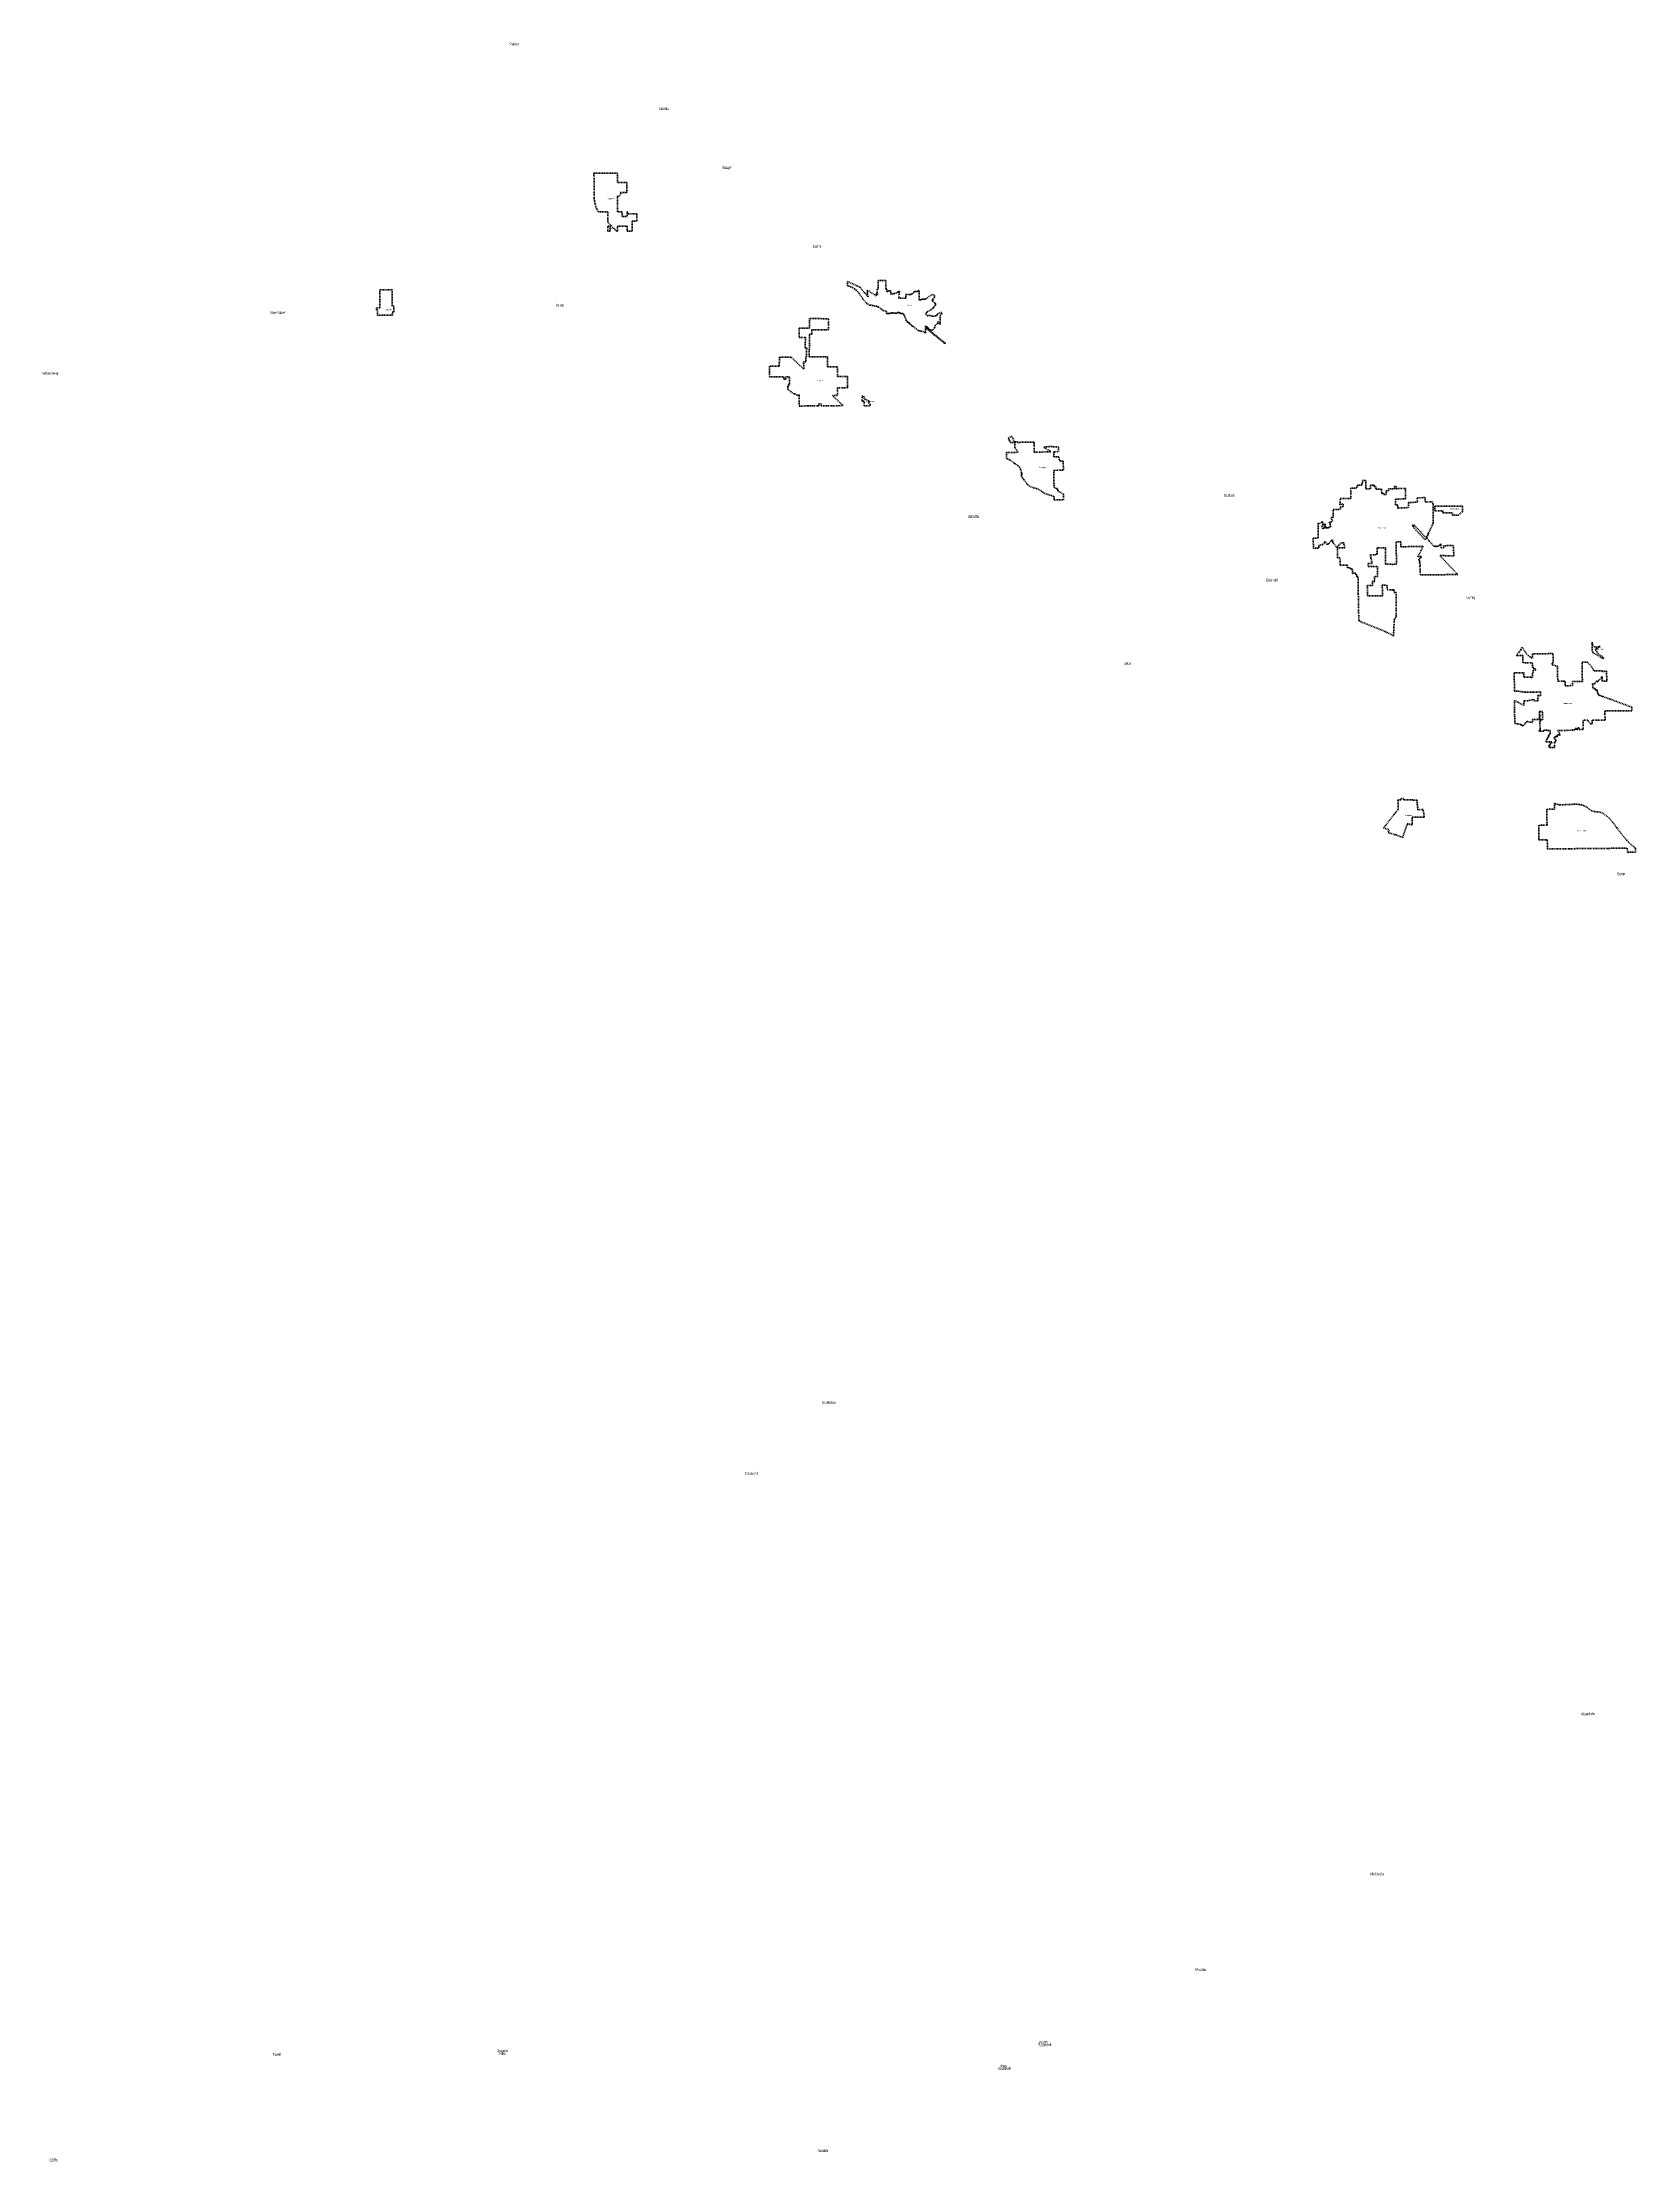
# Model space of a CAD drawing. Header units: feet. Extents: x -903180 to 1023491, y -707744 to 564635.
# Drawn here: x 69246 to 286568, y -653497 to -364488 of the extents above; entities that cross this region are included whole.
import ezdxf

# ---------------------------------------------------------------- set-up
doc = ezdxf.new("R2010")
doc.units = ezdxf.units.FT
doc.header["$LTSCALE"] = 80
doc.linetypes.add('SHORT_DASHED', pattern=[2.7, 1.5, -1.2])
doc.layers.add('13', color=7, linetype='SHORT_DASHED', lineweight=40)
doc.layers.add('16', color=7, linetype='Continuous')
doc.layers.add('36', color=7, linetype='Continuous')

msp = doc.modelspace()

# ---------------------------------------------------------------- linework, layer by layer
at = {"layer": '13'}
for p, q in [((179754.81, -397931.08), (180003.56, -398084.76)), ((189777.22, -399440.39), (189773.41, -399444.16)), ((189716.42, -404132.95), (189709.43, -403451.29)), ((170928.31, -411455.01), (170929.43, -411475.01)), ((253911.33, -425054.71), (253913, -425333.66)), ((243360.86, -433338.05), (243356.66, -433357.09)), ((252439.09, -433418.58), (251330.25, -433419.63)), ((258058.1, -431982.52), (258009.57, -432075.18)), ((272482.13, -447857.86), (272499.6, -447857.8)), ((281613.31, -453520.44), (281643.52, -453549.62)), ((273485.82, -456713.55), (273493.87, -456733.94))]:
    msp.add_line(p, q, dxfattribs=at)
for points in [[(147676.93, -390244.56), (147676.95, -390224.56), (147678.26, -389537.3), (149027.45, -389544.77), (149030.25, -390240.35), (149715.34, -390235.25), (149707.34, -388876.98), (150353.53, -388864.4), (150353.53, -387880.12), (149058.97, -387892.15), (149057.77, -387611.67), (149057.68, -387591.57), (149037.68, -387591.44), (149027.41, -387591.37), (149030.34, -388244.82), (148316.23, -388244.46), (148314.9, -387615.39), (148309.32, -387615.75), (147682.48, -387614.41), (147687.2, -385426.22), (147687.24, -385406.41), (147707.04, -385424.73), (147809.39, -385519.48), (148192.83, -385101.44), (148156.89, -385067.53), (148047.66, -384966.87), (148979.37, -384961.85), (148976.22, -383626.75), (148976.17, -383606.75), (148955.83, -383606.68), (147681.82, -383602.04), (147687.4, -382315.52), (144503.67, -382317.18), (144483.66, -382317.19), (144483.87, -382337.78), (144517.2, -385721.44), (144517.41, -385742.12), (144518.21, -385761.44), (144519.43, -385791.08), (144557.97, -386173.52), (144636.28, -386549.84), (144753.5, -386915.92), (144908.34, -387267.73), (145087.68, -387581.44), (145099.12, -387601.44), (145119.11, -387601.55), (146352.87, -387608.59), (146360.12, -388975.24), (146360.22, -388993.44), (146380.23, -389014.35), (147537.06, -390223.73), (147556.19, -390243.73), (147575.8, -390243.87), (147656.63, -390244.42)], [(146382, -389566.76), (146687, -389569.39), (146688.19, -390234.1), (146383.19, -390231.47)], [(115283.18, -398220.43), (115285.06, -400671.89), (114823.87, -400676.59), (114823.94, -400950.33), (114951.76, -400951.53), (114955.34, -401711.55), (116986.7, -401700.94), (116976.73, -401275.73), (117207.2, -401270.59), (117195.24, -400438.62), (116963.49, -400438.87), (116934.57, -398210.12)], [(181331.4, -414060.92), (181329.93, -413413.92), (181058.92, -413414.98), (181057.4, -412741.97), (181275.41, -412741.13), (181275.9, -412960.13), (181451.53, -413139.53), (181660.2, -413190.61), (181821.54, -413329.16), (182014.42, -413362.6), (182013.22, -413524.6), (181944.77, -413643.37), (182166.96, -413870.32), (182167.39, -414057.69)], [(261594.71, -428980.35), (261614.71, -428980.29), (262360.38, -428978.05), (262965.96, -428499.62), (262968.81, -427718.07), (259169.74, -427751.9), (259168.72, -427752.95), (259180.55, -428390.94), (260285.26, -428385.24), (260288.1, -428632.5), (261594, -428622.55), (261594.67, -428959.94)], [(258009.57, -432075.18), (256327.57, -430272.95), (256342.96, -430489.64), (256344.47, -430510.91), (256324.61, -430489.64), (256112.21, -430262.06), (256123.06, -430479.46), (257860.97, -432334.53)], [(280693.84, -447691.45), (280713.66, -447671.63), (280792.78, -447592.51), (280646.04, -447526.35), (280618.9, -446262.36), (280620.72, -446264.05), (280622.93, -446281.38), (280654.07, -446448.34), (280720.3, -446647.64), (280936.85, -446898.31), (281265.34, -446981.19), (281609.31, -446896), (281690.47, -446874.16), (281729.76, -446894.54), (281567.19, -446963.8), (281257.46, -447118.83), (281087.88, -447366.57), (281289.17, -447598.81), (281509.91, -447872.12), (282150.01, -448372.84), (282227.91, -448475.28), (282228, -448480.64), (282196.07, -448495.13), (282028.54, -448471.34), (281780.09, -448327.16), (281208.6, -447966.49), (280773.11, -447717.94), (280714.37, -447698.31)], [(253859.32, -472577.67), (253861.4, -472578.4), (254783.33, -472900.81), (255425.42, -471048.32), (255684.92, -471111.48), (256060.43, -471239.36), (256056.83, -471078.28), (256087.21, -471088.44), (256107.23, -471095.13), (256106.77, -471074.02), (256086.93, -470166.72), (257739.44, -470148.7), (257584.51, -469120.32), (256843.54, -469128.4), (256831, -468440.05), (256772.25, -468441.16), (256773.48, -467813.6), (256164, -467819.62), (256160, -467777.05), (254920.45, -467781.04), (254916.09, -467581.02), (254576.03, -467582.08), (254580.39, -467782.29), (254152.01, -467783.41), (254175.15, -469058.06), (254175.51, -469077.8), (254158.87, -469098.06), (253824.64, -469504.97), (253809.24, -469524.97), (253793.77, -469544.97), (252448.46, -471284.09), (252433.28, -471303.71), (252402.98, -471341.03), (252195.54, -471607.02), (252943.11, -471855.14), (252810.17, -472250.7), (253821.4, -472565.86)], [(285599, -474958.05), (285619, -474942.97), (286568.31, -474929.7), (286557.9, -474388.25), (286557.57, -474371.36), (286533.34, -474353.54), (286265.49, -474157.12), (285583.86, -473544.32), (285397, -473354.05), (285227, -473145.05), (285091, -472984.05), (284687, -472485.05), (283863, -471410.05), (283639, -471070.05), (283418, -470809.05), (283093, -470426.05), (282771, -470104.05), (282401, -469836.05), (282059, -469598.05), (281870, -469495.05), (281654, -469451.05), (281236, -469411.05), (280835, -469374.05), (280536, -469265.05), (280227, -469040.05), (279845, -468759.05), (279510, -468577.05), (279164, -468464.05), (278755, -468399.05), (278231, -468384.05), (277511, -468425.05), (276276, -468461.05), (275919, -468426.05), (275625, -468346.05), (275533.71, -468296.57), (275513.75, -468285.74), (275513.98, -468303.05), (275524.25, -469071.27), (274448.34, -469074.99), (274484.98, -471207.97), (274485.32, -471227.69), (274465.32, -471227.85), (273347.5, -471236.42), (273382.89, -473236.2), (274499.63, -473227.64), (274519.66, -473227.48), (274519.97, -473245.91), (274541.39, -474493.04), (277515.32, -474451.38), (282807.83, -474402.32), (285435.01, -474376.05), (285444, -474958.05), (285579, -474958.05)]]:
    msp.add_lwpolyline(points, close=True, dxfattribs=at)
for points in [[(189773.41, -399444.16), (189736.03, -399459.89), (189614.1, -399518.58), (189599.56, -399526.34), (189493.8, -399542.77), (189421.36, -399528.98), (189330.46, -399500.76), (189277.8, -399503.84), (189245.29, -399515.67), (189209, -399541.31), (189125.03, -399573.66), (189028.11, -399601.75), (188827.61, -399633.39), (188839.92, -398346.06), (188840.14, -398322.7), (188820.11, -398323.26), (188776.98, -398324.47), (188722.81, -398384.35), (188632.38, -398448.26), (188542.66, -398478.12), (188472.9, -398485.85), (188377.36, -398474.84), (188285.16, -398466.05), (188271.25, -398465.35), (188245.16, -398471.44), (188163.7, -398490.43), (188140.55, -398502.33), (188097.08, -398551.19), (188015.45, -398672.65), (187902.54, -398794.38), (187738.8, -398855.96), (187581.08, -398864.89), (187056.44, -398870.16), (187036.44, -398870.36), (187036.62, -398890.91), (187040.73, -399353.24), (187040.92, -399374.17), (187020.91, -399373.96), (186071.78, -399364.25), (186149.02, -398419.98), (186051.71, -398475.68), (185946.33, -398533.67), (185815.18, -398610.16), (185717.97, -398676.03), (185510, -398717.71), (185361.93, -398742.32), (185210.15, -398785.05), (184964.58, -398850.92), (184950.53, -398322.21), (184851.33, -398382.29), (184724.94, -398382.71), (184623.2, -398414.75), (184525.65, -398454.73), (184473.54, -398473.4), (184453.54, -398480.57), (184453.53, -398460.49), (184453.42, -398118.38), (184298.57, -398120.03), (184295.99, -396955.11), (183236.01, -396968.85), (183238.58, -398131.34), (183127.54, -398132.52), (183136.63, -398845.48), (183136.91, -398868.09), (183112.72, -398853.03), (183011.33, -398789.94), (182991.33, -398777.49), (182991.33, -398801.91), (182991.33, -399047.08), (182991.33, -399072.11), (182963.59, -399054.08), (181803.31, -398300.13), (181782.34, -398286.5), (181776.81, -398307.13), (181735.18, -398462.5), (181824.36, -398707.52), (181765.11, -398810.14), (181760.11, -398818.81), (181771.51, -398850.14), (181868.44, -399116.45), (181875.85, -399136.81), (181869.96, -399156.45), (181868.23, -399162.2), (181862.36, -399181.76), (181845.95, -399162.2), (180794.15, -397908.72), (180782.53, -397894.87), (180757.37, -397883.2), (179056.2, -397094.01), (179052.82, -397654.44), (179196.1, -397699.36), (179215.94, -397705.58), (179236.1, -397712.8), (179491.36, -397804.24), (179754.81, -397931.08)], [(180003.56, -398084.76), (180234.89, -398263.61), (180446.25, -398465.65), (180635.33, -398688.68), (180646.08, -398703.02), (180663.39, -398726.12), (180674.41, -398743.02), (181122.08, -399429.78), (181135.51, -399450.37), (181147.77, -399469.78), (181168.21, -399502.11), (181310.23, -399697.34), (181471.88, -399876.65), (181651.39, -400038.08), (181846.79, -400179.87), (182028.52, -400284.65), (182064.31, -400305.28), (182068.52, -400306.7), (182072.45, -400308.02), (182143.79, -400326.55), (182196.68, -400334.5), (182206.16, -400335.93), (182236.68, -400340.27), (182877.63, -400431.4), (182904.36, -400435.2), (182917.63, -400438.34), (183003.5, -400458.67), (183105.89, -400494.58), (183203.96, -400540.99), (183237.62, -400560.45), (183260.3, -400573.56), (183277.62, -400585.68), (183938.34, -401048.12), (184380.97, -401176.02), (184375.08, -401483.34), (184460.48, -401474.63), (184572.47, -401452.65), (184675.04, -401466.94), (184791.11, -401448.9), (184935.02, -401416.35), (185041.07, -401398.47), (185114.98, -401379.15), (185297.54, -401378.03), (185467.6, -401401.51), (185487.6, -401409.9), (185507.6, -401416.27), (185543.39, -401427.68), (185625.92, -401432.79), (185742.53, -401446.59), (185847.38, -401366.35), (185950.89, -401322.24), (186067.43, -401332.04), (186174.13, -401352.07), (186245.18, -401396.85), (186336.39, -401447.26), (186422.84, -401457.64), (186519.18, -401459.8), (186585.48, -401464.55), (186635.78, -401482.33), (186651.41, -401487.85), (186672, -401513.24), (186752.06, -401611.98), (186828.89, -401767.18), (186895.35, -401902.49), (186984.81, -402093.59), (187025.66, -402257.42), (187083.96, -402384.84), (187150.59, -402530.18), (187268.73, -402636.51), (187383.9, -402684.7), (187462.96, -402733.51), (187516.35, -402806.84), (187523.33, -402864.92), (187642.51, -402913.04), (187723.51, -402957.8), (187764.3, -402997.24), (187828.35, -403108.51), (187840.23, -403124.46), (187853.06, -403141.68), (187875.13, -403163.51), (187905, -403193.05), (188055, -403235.05), (188217, -403351.05), (188445, -403539.05), (188655, -403731.05), (188700.69, -403769.56), (188723.22, -403788.54), (188740.69, -403791.18), (188752.65, -403792.98), (188949.92, -403831.74), (189127.46, -403890.91), (189338.87, -403935.45), (189504.38, -403994.83), (189605.41, -404037.25), (189716.42, -404132.95)], [(192382.98, -405589.45), (192383.85, -405569.05), (192385, -405542.05), (192385, -405518.05), (192385, -405494.54), (192365, -405478.32), (190203.04, -403724.91), (190192.56, -403716.41), (190164.95, -403688.69), (190131.66, -403655.27), (190128.49, -403651.75), (190096.87, -403612.33), (190069.55, -403569.82), (190046.82, -403524.69), (190042.48, -403514.79), (190029.77, -403490.76), (190014.62, -403468.19), (189997.19, -403447.33), (189977.67, -403428.4), (189956.29, -403411.62), (189933.27, -403397.16), (189903.69, -403380.5), (189804, -403333.05), (189701.07, -403252.4), (189698.18, -403155.67), (189843.01, -403271.75), (189999.02, -403352.2), (190024.05, -403370.47), (190064.44, -403409.05), (190087.65, -403443.87), (190113.49, -403491), (190137.33, -403537.37), (190163.12, -403576.64), (190207.76, -403621.29), (190236.32, -403652.23), (190264.23, -403670.85), (190280.43, -403677.24), (190299.01, -403683.17), (190320.43, -403687.2), (190648.01, -403748.85), (190680.28, -403711.81), (190697.71, -403691.79), (190717.7, -403678.62), (190945, -403406.05), (191038, -403083.05), (191355, -402864.05), (191446, -402554.05), (191522, -402801.05), (191729, -402962.05), (191718, -401730.05), (191882, -401577.05), (191921, -401486.05), (191890.34, -401289.26), (191490.36, -401436.46), (191425.89, -401458.89), (191392.4, -401487.54), (191352.22, -401549.53), (191299.52, -401673.56), (191154.37, -401789.15), (190588.55, -401833.72), (190383.51, -401758.15), (190318.14, -401721.85), (190240.9, -401732.53), (189992.11, -401771.73), (189795.29, -401647.01), (189734.15, -401558.75), (189820.9, -401517.94), (189817, -401476.05), (189817, -401428.05), (189827, -401385.05), (189853, -401336.05), (189907, -401282.05), (189991.08, -401225.62), (190326.7, -401006.35), (190491.7, -400922.13), (190720.71, -400761.2), (190780.28, -400644.02), (190885.57, -400489.07), (190987.6, -400410.96), (191059.76, -400313.3), (191074.12, -400212.57), (191046.2, -400082.89), (190952.37, -400000.13), (190769.25, -399887.98), (190678.68, -399770.19), (190667.43, -399625.66), (190735.36, -399499.16), (190898.79, -399307.12), (190971.33, -399147.93), (190935.2, -399002.25), (190787.11, -398878.38), (190585.43, -398907.82), (189817.22, -399406.72), (189799.74, -399418.07), (189777.22, -399440.39)], [(172484, -414083.04), (173714.57, -414070.66), (173734.57, -414070.46), (173754.57, -414068.81), (174295.68, -414063.14), (175120.38, -414054.53), (175148.9, -414054.23), (175148.68, -414034.32), (175145.79, -413764.95), (175488.72, -413763.72), (175489.4, -414030.68), (175489.45, -414050.67), (175508.73, -414050.47), (176419.85, -414040.95), (178479.83, -414027.17), (177010.44, -412650.42), (177679.53, -412640.68), (177685.14, -411626.45), (177685.25, -411606.41), (177703.14, -411606.07), (179058.5, -411580.19), (179078.5, -411579.81), (179078.52, -411559.91), (179078.65, -411414.55), (179078.31, -411394.55), (179078.25, -411374.55), (179074.43, -410081.48), (179074.37, -410060.88), (179054.37, -410060.7), (177687.26, -410048.45), (177681.49, -408725.71), (177660.89, -408726.05), (176379.69, -408747.33), (176359.71, -408747.66), (176359.41, -408727.66), (176339.17, -407367.89), (176338.87, -407347.89), (176318.61, -407347.9), (173864.88, -407348.82), (173844.87, -407348.83), (173845.19, -407327.96), (173864.53, -406066.3), (173869.73, -404281.17), (174184.22, -404280.59), (174178.28, -403678.63), (176462.59, -403665.49), (176463.18, -403464.96), (176463.3, -403424.96), (176466.96, -402168.65), (173875.91, -402159.89), (173872.12, -403461.78), (172490.46, -403464.38), (172486.8, -404715.09), (173294.14, -404713.57), (173318.51, -404713.52), (173318.39, -404733.53), (173309.29, -406141.47), (173500.51, -406142.51), (173470.89, -407328.06), (173470.36, -407349.45), (173450.39, -407349.5), (173380.85, -407349.69), (173382.87, -408041.33), (173083.88, -408038.45), (173096.67, -409041.44), (171351.82, -407404.09), (169781.16, -407421.1), (169760.62, -408605.42), (169760.28, -408625.37), (169735.23, -408625.61), (168431.32, -408638.23), (168427.48, -409467.97), (168426.05, -409487.97), (168425.78, -409507.97), (168418.03, -410083.12), (168417.76, -410103.13), (168437.76, -410103.06), (170400.67, -410095.26), (170398.37, -410405.69), (170638.38, -410404.35), (170640.68, -410094.31), (171131.54, -410094.94), (171132.08, -410114.95), (171159.88, -411141), (171035.72, -411141.59), (171016.41, -411141.68), (171016.2, -411161.68), (171014.22, -411343.26), (171014.01, -411363.24), (170992.02, -411363.48), (170943.99, -411364.01), (170925.85, -411364.21), (170926.39, -411384.23), (170927.77, -411435.01), (170928.31, -411455.01)], [(189709.43, -403451.29), (189709.21, -403430.26), (189729.22, -403444.67), (189811.03, -403503.54), (192363, -405573.25), (192382.98, -405589.45)], [(170929.43, -411475.01), (170937.97, -411811.49), (170938.44, -411829.89), (170958.48, -411844.03), (171808.25, -412443.39), (171827.96, -412457.29), (171844.9, -412436.94), (171864.78, -412413.06), (172222.04, -412647.21), (172441.73, -412553.3), (172462.28, -412544.52), (172462.56, -412564.75), (172484, -414083.04)], [(204537.78, -420359.03), (204520.62, -419009.11), (202271.56, -419034.78), (202244.68, -418975.08), (201851.88, -418979.56), (201499.19, -418196.22), (201028.53, -418420.09), (201072.42, -418600.11), (201136.27, -418752.61), (201231.15, -418920.48), (201310.49, -419045.75), (201880.79, -419039.24), (201890.4, -419795.3), (202353.21, -420390.73), (200759.05, -420411.51), (200739.97, -420411.74), (200740.56, -420431.75), (200764.32, -421229.88), (200764.92, -421249.93), (200784.58, -421252.89), (200835.64, -421260.56), (201103.88, -421391.86), (201251.18, -421483.56), (201454.75, -421552.89), (201820.42, -421886.66), (202006.16, -422026.41), (202335.03, -422219.7), (202533.05, -422409.62), (202644.78, -422664.28), (202712, -422860.88), (202749.04, -423059.64), (202814.02, -423199.99), (202864.65, -423278.11), (202860.99, -423368.56), (202802.98, -423457.27), (202797.5, -423593.94), (202880.86, -423800.51), (203014.58, -424016.88), (203042.86, -424040.86), (203064.98, -424036.73), (203147.88, -424130.76), (203433.38, -424549.34), (203570.88, -424705.4), (203581.55, -424721.56), (203593.2, -424739.2), (203614.76, -424759.24), (203674.7, -424814.95), (203835.3, -424941.98), (204008.3, -425051.53), (204191.8, -425142.39), (204383.79, -425213.58), (204582.17, -425264.31), (204587.94, -425265.69), (204833.56, -425338.69), (205070.2, -425436.96), (205295.27, -425559.42), (205506.31, -425704.75), (205685.89, -425831.16), (205906.69, -425956.34), (206139.37, -426057.75), (206381.37, -426134.28), (206584.85, -426182.28), (206872.11, -426277.54), (207147.85, -426402.31)], [(207147.85, -426402.31), (207237.75, -426441.59), (207254.17, -426895.82), (208541.57, -426879.81), (208534.56, -426100.61), (207774.42, -425660.74), (207772.61, -425563.32), (207775.74, -425481.68), (207668.72, -425415.66), (207625.63, -425382.12), (207573.28, -425295.16), (207499.08, -425318.15), (207240.52, -425169.38), (207206.12, -422884.55), (207205.78, -422863.05), (207225.8, -422862.23), (208523.19, -422808.8), (208486.33, -421609.46), (208485.7, -421588.86), (208465.72, -421589.53), (208054.65, -421603.27), (208044.11, -421373.02), (207919.19, -421377.98), (207899.68, -421001.33), (207882.65, -420990.66), (207242.45, -421006.74), (207223.02, -421007.23), (207222.56, -420987.24), (207215.93, -420354.71), (207215.89, -420334.48), (207866.87, -420289.2), (207857, -419629.07), (207185.9, -419645.89), (206954.46, -419600.91), (205877, -419643.75), (205878.46, -419741.38), (206036.86, -419828.74), (206207.66, -419922.92), (206650.66, -420204.93), (206819.74, -420339.33), (204537.78, -420359.03)], [(243356.66, -433357.09), (243350.5, -433375.58), (243342.44, -433393.32), (243332.57, -433410.13), (243331.02, -433412.44), (243317.73, -433427.89), (243303.72, -433440.58), (243288.45, -433451.73), (243272.1, -433461.23), (243254.84, -433468.96), (243236.88, -433474.85), (243218.39, -433478.83), (243199.59, -433480.85), (243191.49, -433481.11), (242619.11, -433488.05), (242597.08, -432114.68), (243280.6, -432104.54), (243258.79, -430051.79), (243457.52, -430145.99), (243742.01, -429917.37), (243875.09, -429889.7), (243904.72, -430169.77), (243785.06, -430503.91), (243909.86, -430805.48), (244016.29, -430752.05), (244125.22, -430714.9), (244049.43, -430270.57), (244240.8, -430166.04), (244242.18, -430459), (244287.04, -430464.68), (244275.73, -430537.02), (244309.64, -430543.8), (244284.87, -430692.71), (244408.16, -430696.22), (244517.72, -430707.77), (244611.26, -430693.02), (244725.93, -430627.12), (244843.82, -430564.39), (244937.4, -430539.27), (244909.65, -430183.36), (244800.92, -429939.52), (245205.07, -429827.78), (245048.19, -429276.92), (245280.75, -429262.43), (245308.63, -429264.7), (245300.64, -428181.06), (246304.08, -428164.93), (246301.22, -427851.74), (246622.89, -427789.52), (246671.33, -427778.61), (246675.18, -427419), (246243.58, -427542.76), (246247.61, -426693.33), (247411.44, -426689.73), (247717.94, -426687.77), (247708.84, -425301.44), (248470.73, -425299.17), (248469.46, -425164.6), (248619.85, -425165.25), (248616.9, -424877.86), (249208.75, -424874.37), (249206.75, -424598.63), (249296.91, -424596.32), (249299.18, -424246.13), (249747.91, -424241.92), (249766.64, -425385.21), (250419.23, -425385.33), (250415.04, -424862.41), (250903.95, -424864.38), (250905.23, -425011.34), (250905.4, -425030.82), (250923.55, -425031.34), (251117.44, -425031.34), (251121.2, -425397.6), (251202.65, -425397.63), (251918.26, -425397.91), (251932.44, -425970.09), (251932.93, -425990.09), (251952.62, -425989.85), (252231.04, -425986.44), (252236.6, -426145.17), (252237.3, -426165.17), (252257.26, -426164.94), (252536.4, -426161.79), (252529.64, -425662.18), (252877.77, -425653.14), (252877.77, -425381.87), (253328, -425370.27), (253666.46, -425367.26), (253664.56, -425041.02), (253888.13, -425035.23), (253911.21, -425034.63), (253911.33, -425054.71)], [(253913, -425333.66), (253913.12, -425353.66), (253932.94, -425353.12), (255135.76, -425320.47), (255156.02, -425319.92), (255156.44, -425339.93), (255185.09, -426692.6), (255185.53, -426713.41), (255165.51, -426714.67), (253833.36, -426798.36), (253813.39, -426799.62), (253813.78, -426818.42), (253829.41, -427563.02), (254105.87, -427550.05), (254110.47, -427798.93), (254117.62, -427798.56), (254123.87, -427981.32), (254124.55, -428001.19), (254141.91, -428000.3), (255599.02, -427927.39), (255594.24, -427256.64), (256793.85, -427187.44), (256772.7, -426620.05), (257848.77, -426550.58), (257872.23, -427037.66), (257902.17, -427035.73), (257909.38, -427185.58), (258824.62, -427126.49), (258909.03, -427362.98), (258934.58, -427460.99), (258955.87, -429811.15), (258955.57, -429831.19), (258954.88, -429876.59), (258954.88, -430028.81), (258837.71, -430355.95), (258316.58, -431398.24), (258307.53, -431416.34), (258297.39, -431438.24), (258232.72, -431577.94), (258205.01, -431652.02), (258134.37, -431828.82), (258106.97, -431889.21), (258058.1, -431982.52)], [(253542.73, -445368.62), (253520.5, -445426.86), (253487.21, -445406.96), (253308.9, -445302.32), (253126.9, -445200.07), (252944.82, -445101.62), (252760.16, -445005.99), (252573.02, -444914.54), (252386.38, -444825.86), (252196.99, -444739.91), (252005.11, -444658.15), (251813.73, -444579.11), (251620.73, -444503.28), (251426.6, -444432.1), (248824.79, -443395.38), (248804.75, -443387.39), (248804.54, -443370.22), (248796.17, -442700.4), (248743.59, -439766.99), (248743.23, -439746.99), (248743.86, -439726.99), (248702.78, -437391.98), (248702.42, -437371.97), (248681.83, -437372.28), (248571.41, -437373.97), (248551.62, -437374.27), (248551.47, -437354.27), (248549.47, -437081.92), (248413.62, -437082.36), (248409.75, -436888.44), (247966.74, -436897.8), (247966.74, -436385.99), (247935.8, -436365.12), (247871.9, -436334.14), (247822.21, -436303.73), (247807.44, -436294.69), (247782.21, -436280.35), (247684.49, -436224.81), (247532.5, -436156.75), (247394.22, -436111.5), (247374.48, -436105.04), (247354.22, -436105.47), (247244.74, -436107.82), (247237.16, -435779.03), (247236.7, -435759.08), (247216.7, -435759.48), (246293.14, -435777.96), (246273.98, -435778.34), (246273.31, -435758.36), (246241.57, -434823.53), (246239.77, -434803.05), (246220.89, -434803.12), (245922.86, -434804.16), (245901.8, -433416.21), (246763.27, -433409.5), (246910.94, -433406.66), (246737.84, -432788.01), (246732.18, -432695.38), (246731.55, -432664.93), (246727.58, -432643.96), (246718.15, -432664.93), (246676.75, -432757.04), (246406.8, -432801.13), (246241.39, -432871.52), (246087.3, -433028.92), (245837.26, -433380.91), (245826.88, -433392.76), (245340.06, -432795.42), (245304.09, -432740.75), (245274.03, -432682.62), (245250.21, -432621.66), (245232.9, -432558.55), (245224.88, -432514.38), (245216.68, -432395.55), (245216.94, -432345.9), (245156.41, -432379.49), (245100.21, -432418.89), (245048.43, -432463.94), (245001.65, -432514.16), (244993.98, -432523.48), (244784.52, -432768.3), (244749.61, -432805.23), (244711.17, -432838.19), (244669.5, -432866.94), (244625.05, -432891.18), (244586, -432908.55), (244439.55, -432973.51), (244239.3, -432538.66), (244069.1, -432630.96), (244139.59, -432794.27), (243877.87, -432962.13), (243361.69, -433122.11), (243363.19, -433299.19), (243363.04, -433318.68), (243360.86, -433338.05)], [(251330.25, -433419.63), (251311.91, -433419.65), (251312.11, -433439.65), (251320.41, -434245.53), (251320.6, -434263.79), (251300.62, -434263.57), (251086.04, -434261.26), (251086.51, -434354.66), (250410.35, -434354.9), (250367.44, -434412.55), (250455.7, -434750.73), (250465.38, -434787.81), (250466.03, -434790.73), (250639.01, -435566.51), (250100.25, -435573.38), (250080.66, -435573.62), (250080.91, -435593.63), (250084.63, -435972.66), (251352.34, -435963.03), (251360.19, -437329.85), (250968.39, -437338.95), (250969.82, -437988.55), (250980.33, -437992.21), (250652.16, -437997.03), (250665.54, -438535.71), (249988.44, -438549.07), (249968.48, -438549.32), (249968.69, -438566.32), (249983.07, -439696.59), (249983.32, -439716.59), (249984.2, -439736.59), (249983.64, -439976.6), (252038.52, -439942.36), (252010.73, -438524.4), (252654.73, -438516.54), (252670.44, -439145.04), (253471.47, -439148.3), (253632.52, -439148.96), (253632.52, -439502.5), (253906.3, -439501.54), (253916.21, -442698.75), (253916.79, -442885.62), (253878.29, -442907.99), (253759.74, -443017.34), (253671.69, -443157.27), (253640.26, -443374.23), (253546.19, -445351.82), (253545.77, -445360.64), (253542.73, -445368.62)], [(258058.1, -431982.52), (258113.19, -432101.34), (258338.87, -432430.68), (258428.99, -432527.06), (259119.66, -433266.58), (259167.44, -433176), (259171.82, -433156.26), (259325.96, -433154.08), (259317.24, -433193.32), (259319.69, -433207.87), (259325.25, -433218.36), (259340.57, -433229.71), (259414.31, -433265.02), (259462, -433252.02), (259601.84, -433196.7), (259885.65, -433037.22), (260004.31, -432877.23), (260036.03, -433425.11), (260386.33, -433420.18), (260380, -433129.01), (261700.67, -433109.35), (261770.57, -434503.46), (260449.9, -434523.12), (260446.44, -434458.44), (259861.51, -434466.68), (262298.74, -437063.04), (257208.62, -437107), (257145.86, -435863), (257175.86, -435862.41), (257163.46, -435616.57), (257153.56, -435575.54), (257129.39, -435524.76), (257106.03, -435478.82), (257097.98, -435459.47), (257114.09, -435293.44), (257116.5, -435253.94), (257111.67, -435237.02), (257094.76, -435197.52), (257066.56, -435148.36), (257037.57, -435104.83), (257018.24, -435079.04), (257009.78, -435063.73), (257005.75, -435045.2), (257003.34, -435031.5), (257009.78, -435007.32), (257033.94, -434986.36), (257065.36, -434962.99), (257099.19, -434934.78), (257150.74, -434882.39), (257197.46, -434834.83), (257228.06, -434797.76), (257247.4, -434764.71), (257306.64, -434630.49), (257313.66, -434614.39), (256856.82, -434623.53), (257590.6, -433213.57), (254546.86, -433274.48), (254526.17, -432594.65), (253925.87, -432620.9), (253906.1, -432621.76), (253906.37, -432641.77), (253946.87, -435642.54), (253947.14, -435662.52), (253925.97, -435662.84), (253432.08, -435670.35), (252489.9, -435659.1), (252469.91, -435658.86), (252469.81, -435636.23), (252459.6, -433438.56), (252459.51, -433418.56), (252439.09, -433418.58)], [(273493.87, -456733.94), (273499.75, -456755.07), (273503.39, -456776.69), (273504.74, -456798.57), (273503.81, -456820.48), (273503.56, -456822.17), (273500.67, -456841.63), (273480.59, -456841.7), (272483, -456845.05), (272480, -457238.05), (271718, -457081.05), (271250.38, -457724.5), (271235.74, -457744.63), (271215.59, -457727.31), (271140.17, -457666.2), (271047.55, -457606), (270969.03, -457565.96), (270949.1, -457555.8), (270929.03, -457547.22), (270870.63, -457522.24), (270682.84, -457458.07), (270489.38, -457413.88), (270292.35, -457390.16), (270113.9, -457387.46), (270093.93, -457387.16), (270093.39, -457366.03), (270064.6, -456241.25), (270064.13, -456222.79), (270063.94, -456201.25), (270060.67, -455823.43), (270060.5, -455803.21), (270060.02, -455449.48), (270046.97, -454210.34), (271327.57, -454920.87), (271324.83, -454264.62), (271833.64, -454272.26), (272670.92, -454078.91), (272674.19, -454272.26), (273221.67, -454270.75), (273210.97, -453563.53), (273210.65, -453542.1), (273230.67, -453546.12), (273583.86, -453616.95), (273574.58, -453092.04), (273574.24, -453072.79), (273554.23, -453073.13), (272570.12, -453089.6), (272530.12, -453090.26), (271669.8, -453104.66), (271650.82, -453104.97), (271629.8, -453103.06), (271481.34, -453089.51), (271462.58, -453087.8), (271441.34, -453084.98), (271113.16, -453041.39), (271082.33, -453037.3), (271073.16, -453036.12), (270614.43, -452976.88), (270131.86, -452965.43), (270038.47, -452969.05), (270012.43, -450458.99), (271317.43, -450441.74), (271329.2, -451045.64), (272224.49, -451037.78), (272251.97, -451069.2), (272303.02, -451088.84), (272522.92, -451084.92), (272515.77, -450406.62), (272584.51, -450405.6), (272585.53, -450121.24), (272901.54, -450117.62), (272899.96, -449931.64), (272687.14, -449934), (272685.34, -449747.65), (272523.39, -449749.79), (272503.39, -449750.05), (272503.17, -449730.37), (272498.01, -449117.4), (271166.75, -449105.81), (271162.49, -448084.16), (270283.49, -448097.69), (270425.45, -447915.28), (270612.19, -447714.84), (270851.52, -447412.89), (270913.75, -447310.32), (271006.97, -447113.4), (271077.7, -446969.11), (271530.45, -447640.36), (271702.71, -447874.78), (271898.99, -448092.22), (272150.72, -448281.15), (272343.73, -448398.41), (272490.85, -448484.13), (272482.36, -447877.87), (272482.13, -447857.86)], [(272499.6, -447857.8), (275275.64, -447848.76), (275295.64, -447848.69), (275295.91, -447868.84), (275312.68, -449124.07), (275162.7, -449126.38), (275166.33, -449334.75), (275166.68, -449354.89), (275186.22, -449360.92), (275922.23, -449587.96), (275938.24, -451600.78), (275938.41, -451621.93), (275958.4, -451621.6), (276756.47, -451608.52), (276773.03, -451608.25), (276796.47, -451606.69), (276812.27, -451607.1), (276830.04, -451609.45), (276847.48, -451613.65), (276864.38, -451619.65), (276880.56, -451627.37), (276895.84, -451636.75), (276910.06, -451647.68), (276923.06, -451660.03), (276934.7, -451673.67), (276944.85, -451688.45), (276953.4, -451704.21), (276960.25, -451720.78), (276965.33, -451737.98), (276965.94, -451741.28), (276969.64, -451763.7), (276969.48, -451781.28), (276965.58, -452206.22), (276965.41, -452225.26), (276985.4, -452224.95), (277939.88, -452210.24), (277960.11, -452209.93), (277959.65, -452189.93), (277947.66, -451669.35), (277947.17, -451648), (277967.2, -451647.69), (279304.53, -451627.04), (279271.8, -449005.95), (279979.61, -448994.92), (279998.6, -448994.62), (280017.48, -449015.75), (280573.32, -449637.8), (280844.1, -450101.71), (280900.04, -450185.42), (280913.4, -450205.42), (280933.17, -450205.18), (282054.66, -450191.75), (282055.32, -450246.74), (282055.56, -450266.74), (282075.56, -450266.38), (282612.34, -450256.68), (282626.22, -451582.38), (282016.13, -451590.77), (281996.45, -451591.05), (281996.21, -451571.05), (281989.29, -450994.26), (281948.2, -450996.16), (281931.05, -450996.95), (281930.58, -451017.08), (281927.69, -451139.31), (281926.79, -451150.55), (281906.28, -451207.19), (281579.61, -451439.53), (281511.19, -451504.16), (281465.19, -451559.33), (281425.2, -451619.01), (281392.38, -451681.22), (281383.32, -451701.28), (281363.24, -451685.04), (281277.47, -451615.63), (281258.69, -451600.43), (281239.05, -451621.75), (281000.97, -451880.27), (281003.1, -451969.09), (280706.09, -451972.38), (280714.22, -452601.88), (281047.16, -452601.46), (281047.16, -452803.24), (281325.68, -452802.46), (281328.57, -453077.87), (281365.93, -453077.32), (281371.92, -453132.44), (281383.64, -453186.65), (281400.95, -453239.33), (281423.68, -453289.91), (281451.58, -453337.84), (281473.47, -453368.82), (281469.21, -453417.13), (281543.97, -453465.01), (281613.31, -453520.44)], [(281643.52, -453549.62), (281664.21, -453569.6), (281683.52, -453574.19), (281938.19, -453634.77), (282070.2, -453677.86), (282086.36, -453683.14), (282110.2, -453692.16), (282897.02, -453989.88), (283072.12, -454055.33), (283078.27, -454043.26), (286047.24, -455150.81), (286051.75, -455656.09), (282374.58, -455665.56), (282383.48, -456053.33), (282383.95, -456073.21), (282384.32, -456093.33), (282399.99, -456930.8), (280624.13, -456936.27), (280644.86, -457404.92), (280577.44, -457446.05), (280550, -457408.05), (280430, -457411.05), (280060.29, -457027.07), (280057, -456923.05), (279396.68, -456945.45), (279406, -458204.71), (278871.98, -458211.42), (278853.01, -458211.66), (278852.7, -458191.67), (278849, -457955.05), (278700, -457957.05), (278705.01, -458213.52), (278504.99, -458216.03), (278488, -458216.24), (278487.79, -458196.28), (278486.04, -458032.72), (278357.97, -458034.09), (278359.01, -458131.29), (278287.07, -458132.06), (278288, -458218.76), (278045.06, -458221.81), (278025.06, -458222.06), (278025.65, -458242.06), (278026.68, -458277.11), (278027.27, -458297.04), (278001.58, -458297.37), (275903.18, -458324.43), (276230.33, -458708.31), (276165.54, -458736.96), (276151.06, -458797.52), (276179.19, -458877.02), (276216.98, -458942.24), (276220.38, -458996.3), (276177.62, -458971.33), (276134.7, -458940.35), (276063.52, -458902.06), (275979.65, -458916.27), (275923.24, -458983.91), (275879.42, -459073.29), (275872.15, -459179.78), (275826.52, -459199.02), (275769.42, -459162.38), (275705.02, -459154.01), (275580.47, -459223.41), (275478.45, -459306.25), (275480.46, -459494.03), (275633, -459495.05), (275636, -459645.05), (275682, -459646.05), (275683, -459854.56), (275504, -459854.8), (275484.31, -459854.83), (275484.52, -459874.83), (275489.61, -460350.23), (275490.03, -460390.23), (275492.53, -460623.69), (275492.74, -460643.63)], [(275492.74, -460643.63), (275472.74, -460643.58), (274845.87, -460641.98), (274826.94, -460641.93), (274827.29, -460621.93), (274829.17, -460513.03), (274745.72, -460511.93), (274769.03, -460368.39), (274842.81, -460289.8), (274950.12, -460291.4), (274875.52, -460107.02), (275011.93, -460023.15), (275112.28, -460046.42), (275133.91, -459875.31), (275136.44, -459855.31), (275116, -459855.34), (274312.81, -459856.45), (274387.9, -459639.28), (274449.65, -459545.41), (274511.86, -459469.6), (274568.11, -459395.94), (274604.07, -459312.77), (274652.93, -459263.37), (274691.2, -459192.18), (274696.67, -459093.75), (274739.5, -458966.28), (274820.51, -458841.84), (274931, -458803.05), (274933, -458336.05), (274509.04, -458340.55), (274508.06, -458265.56), (274049.96, -458271.54), (274051.92, -458421.52), (273383.01, -458430.25), (273363.46, -458430.5), (273383.01, -458413.49), (273389.11, -458408.18), (273463.14, -458334.7), (273483.32, -458314.67), (273499.3, -458294.89), (273504.69, -458287.85), (273517.79, -458266.39), (273528.59, -458243.68), (273536.95, -458219.97), (273542.79, -458195.51), (273546.04, -458170.57), (273546.66, -458145.43), (273546.26, -458140.37), (273545.28, -458128.18), (273544.19, -458100.37), (273508.73, -457203.09), (273508, -457184.58), (273509.2, -457163.09), (273511.73, -457148.33), (273516.07, -457132.9), (273522.01, -457118), (273525.49, -457111.39), (273538.61, -457090.09), (273552.14, -457071.39), (273588.97, -457014.89), (273612.07, -456969.76), (273622.42, -456949.54), (273630.25, -456929.76), (273635.88, -456915.53), (273646.03, -456879.3), (273649.12, -456861.12), (273652.51, -456841.12), (273672.01, -456841.05), (273893.02, -456840.3), (273884.35, -456176.98), (273882.52, -455754.11), (273498.77, -455758.93), (273478.77, -455759.18), (273478.77, -455777.86), (273478.8, -456162.94), (273478.8, -456182.44), (273478.94, -456202.94), (273479.87, -456342.56), (273480, -456362.28), (273481.31, -456382.56), (273482.73, -456398.99), (273488.41, -456428.39), (273497.13, -456457.03), (273500.34, -456464.61), (273508.8, -456484.61), (273488.8, -456498.21), (273383.92, -456569.54), (273388.6, -456577.85), (273413.5, -456616.1), (273426.03, -456631.54), (273439.72, -456648.42), (273460.01, -456671.54), (273463.56, -456675.84), (273475.68, -456694.11), (273485.82, -456713.55)]]:
    msp.add_lwpolyline(points, dxfattribs=at)

# ---------------------------------------------------------------- texts
at = {"layer": '16'}
for s, rotation, width, p in [('Parker', 0.63, 0.65, (132974.32, -364915.55)), ('Donald', 0.63, 0.6, (153407.9, -373723.77)), ('Sawyer', 0.63, 0.6, (161969.24, -381760.67)), ('Buena', 0.63, 0.6, (174332.44, -392495.24)), ('Outlook', 0.63, 0.65, (230391.85, -426468.29)), ('Alfalfa', 0.63, 0.8, (195496.19, -429361.48)), ('Emerald', 0.63, 0.65, (236166.43, -438020.98)), ('Lichty', 0.63, 0.7, (263462.72, -440412.08)), ('Satus', 0.63, 0.55, (216825.4, -449381.43)), ('Byron', 0.63, 0.6, (284096.31, -478068.3)), ('Bickleton', 0.63, 0.65, (175660.75, -550186.64)), ('Cleveland', 0.63, 0.6, (165067.84, -559856.29)), ('Alderdale', 1.261, 0.65, (279136.35, -592639.93)), ('McCredie', 0.63, 0.65, (250408.81, -614480.03)), ('Moonax', 0.63, 0.6, (226541.59, -627509.53)), ('Towal', 0.63, 0.65, (100624.55, -639081.68)), ('Goodnoe', 0.63, 0.55, (131263.91, -638574.67)), ('Hills', 0.63, 0.7, (131575.61, -638958.39)), ('Roosevelt', 1.261, 0.6, (205091.23, -637781.58)), ('North', 1.261, 0.7, (205254.34, -637440.38)), ('Roosevelt', 1.261, 0.6, (199598.02, -641018.83)), ('West', 1.261, 0.6, (199889.95, -640653.68)), ('Cliffs', 0.63, 0.75, (70225.96, -653492.8)), ('Sundale', 0.63, 0.6, (174991.96, -652206.51))]:
    msp.add_text(s, height=400, rotation=rotation, dxfattribs=dict(at, width=width)).set_placement(p)
for s, width, p in [('Brownstown', 0.6, (100291.08, -401535.15)), ('Ashue', 0.6, (139287.16, -400511.75)), ('White Swan', 0.65, (69244.04, -409824.94))]:
    msp.add_text(s, height=400, dxfattribs=dict(at, width=width)).set_placement(p)
at = {"layer": '36'}
for s, width, p in [('Wapato', 1.25, (146369.01, -385888)), ('Wapato', 1.25, (146527.67, -389942.66)), ('Harrah', 1.35, (116094.41, -401027.43)), ('Toppenish', 1.3, (174893, -410681)), ('Toppenish', 1.3, (181621.76, -413515.8)), ('Granger', 1.35, (205155.03, -422521.32)), ('Sunnyside', 1.3, (251364.6, -430773.57)), ('Sunnyside', 1.3, (261243.53, -428157.41)), ('Grandview', 1.25, (280905.35, -447299.8)), ('Grandview', 1.25, (276630.71, -454710.17)), ('Mabton', 1.25, (255146.2, -469982.86)), ('Grandview', 1.25, (278648.34, -472058.12))]:
    msp.add_text(s, height=157.5, dxfattribs=dict(at, width=width)).set_placement(p)
msp.add_text('Zillah', height=157.5, dxfattribs=at).set_placement((187249.36, -400426.3))
at = {"layer": '36', "width": 1.35}
msp.add_text('Uninc.', height=113, rotation=45, dxfattribs=at).set_placement((257243.79, -431474.72))

doc.saveas('drawing.dxf')
